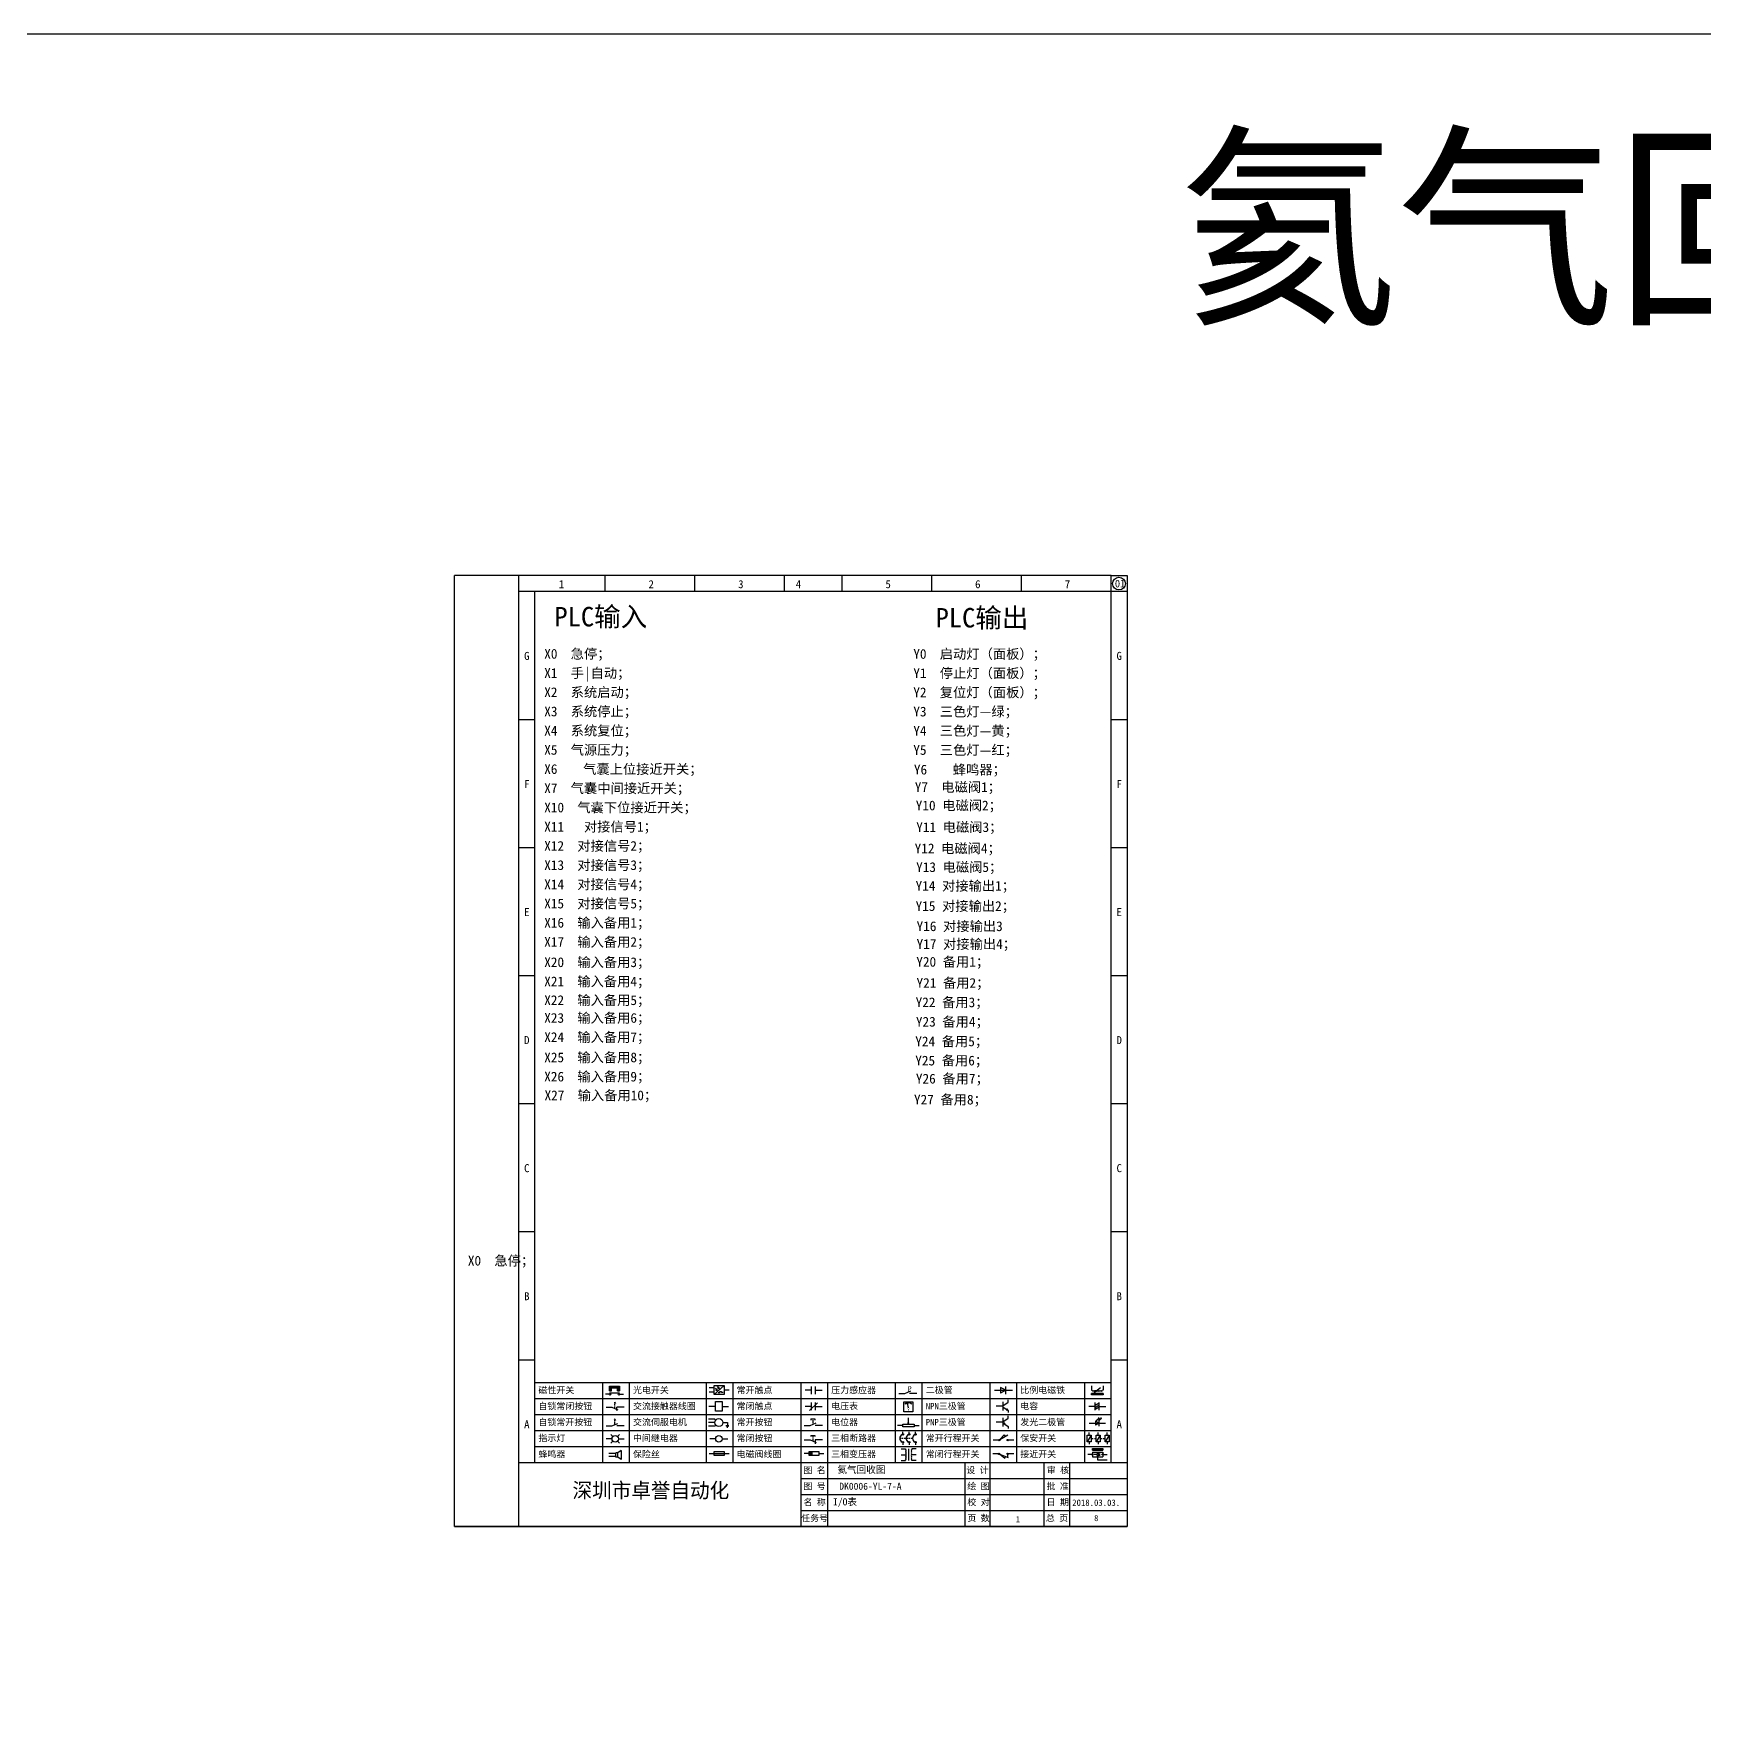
# Model space of a CAD drawing. Extents: x -21176 to 41123, y 80777 to 162275.
# Drawn here: x 38866 to 39388, y 81635 to 82164 of the extents above; entities that cross this region are included whole.
import ezdxf

# ---------------------------------------------------------------- set-up
doc = ezdxf.new("R2010")
doc.units = 0
doc.header["$MEASUREMENT"] = 0
doc.styles.add('汉字', font='')
doc.styles.get('汉字').set_extended_font_data('新宋体')

# ---------------------------------------------------------------- blocks, each defined once
blk = doc.blocks.new('压力感应器')
at = {"linetype": 'ByBlock'}
for p, q in [((-1817.44, -777.73), (-1815.59, -777.73)), ((-1815.59, -777.73), (-1813.71, -776.93)), ((-1811.78, -777.73), (-1814.05, -777.73))]:
    blk.add_line(p, q, dxfattribs=at)
at = {"linetype": 'ByBlock', "insert": (-1814.65, -775.48), "char_height": 1.68, "width": 1.2242, "attachment_point": 1}
blk.add_mtext('{\\fNSimSun|b0|i0|c134|p49;P}', dxfattribs=at)
blk = doc.blocks.new('接近开关')
at = {"linetype": 'ByBlock'}
h = blk.add_hatch(dxfattribs=at)
h.set_pattern_fill('ANSI31', color=256, scale=0.01, style=0)
h.set_pattern_definition([(45, (-89.131516, -30.795668), (-0.0224506403, 0.0224506403), [])])
h.paths.add_polyline_path([(-1516.96, -1123.35), (-1516.96, -1122.85), (-1513.76, -1122.85), (-1513.76, -1123.35)])
for p, q in [((-1517.18, -1124.71), (-1518.36, -1124.71)), ((-1516.96, -1123.35), (-1516.96, -1122.85)), ((-1516.96, -1122.85), (-1513.76, -1122.85)), ((-1516.96, -1123.35), (-1513.76, -1123.35)), ((-1516.96, -1123.95), (-1513.76, -1123.95)), ((-1516.96, -1123.95), (-1516.96, -1125.47)), ((-1516.96, -1125.47), (-1513.76, -1125.47)), ((-1515.91, -1124.71), (-1516.45, -1124.71)), ((-1515.11, -1124.31), (-1515.91, -1124.71)), ((-1515.11, -1125.11), (-1515.91, -1124.71)), ((-1515.36, -1125.69), (-1515.36, -1126.36)), ((-1515.36, -1126.36), (-1512.36, -1126.36)), ((-1515.33, -1124.53), (-1515.17, -1124.53)), ((-1515.33, -1124.88), (-1515.17, -1124.88)), ((-1515.25, -1124.45), (-1515.25, -1124.61)), ((-1515.11, -1124.31), (-1515.11, -1125.11)), ((-1515.11, -1124.48), (-1514.58, -1124.48)), ((-1515.11, -1124.94), (-1514.58, -1124.94)), ((-1513.76, -1122.85), (-1513.76, -1123.35)), ((-1513.76, -1123.95), (-1513.76, -1125.47)), ((-1513.54, -1124.71), (-1512.36, -1124.71))]:
    blk.add_line(p, q, dxfattribs=at)
for centre in [(-1516.96, -1124.71), (-1515.36, -1125.47), (-1513.76, -1124.71)]:
    blk.add_circle(centre, 0.225, dxfattribs=at)
blk = doc.blocks.new('保安开关')
at = {"linetype": 'ByBlock'}
for p, q in [((-1757.33, -790.79), (-1758.6, -792.81)), ((-1757.96, -790.79), (-1757.96, -789.97)), ((-1757.96, -792.81), (-1757.96, -793.62)), ((-1757.33, -791.8), (-1756.72, -791.8)), ((-1756.35, -791.8), (-1755.89, -791.8)), ((-1754.54, -790.79), (-1755.81, -792.81)), ((-1755.17, -790.79), (-1755.17, -789.97)), ((-1755.17, -792.81), (-1755.17, -793.62)), ((-1754.52, -791.8), (-1754.06, -791.8)), ((-1753.69, -791.8), (-1753.08, -791.8)), ((-1751.75, -790.79), (-1753.02, -792.81)), ((-1752.39, -790.79), (-1752.39, -789.97)), ((-1752.39, -792.81), (-1752.39, -793.62))]:
    blk.add_line(p, q, dxfattribs=at)
for points in [[(-1758.6, -790.79), (-1757.33, -790.79), (-1757.33, -792.81), (-1758.6, -792.81)], [(-1755.81, -790.79), (-1754.54, -790.79), (-1754.54, -792.81), (-1755.81, -792.81)], [(-1753.02, -790.79), (-1751.75, -790.79), (-1751.75, -792.81), (-1753.02, -792.81)]]:
    blk.add_lwpolyline(points, close=True, dxfattribs=at)
blk = doc.blocks.new('比例电磁阀')
at = {"linetype": 'ByBlock'}
for p, q in [((-1757.26, -775.38), (-1757.26, -776.71)), ((-1757.26, -776.71), (-1757.05, -776.71)), ((-1753.6, -777.73), (-1757.25, -777.73)), ((-1757.25, -778.13), (-1757.25, -777.73)), ((-1753.6, -778.13), (-1757.25, -778.13)), ((-1754.5, -775.98), (-1756.35, -777.44)), ((-1756.35, -777.44), (-1756.25, -777.25)), ((-1756.35, -777.44), (-1756.15, -777.38)), ((-1756.15, -777.38), (-1756.25, -777.25)), ((-1753.58, -776.71), (-1753.8, -776.71)), ((-1753.6, -777.73), (-1753.6, -778.13)), ((-1753.58, -775.38), (-1753.58, -776.71))]:
    blk.add_line(p, q, dxfattribs=at)
for centre in [(-1756.78, -776.71), (-1756.24, -776.71), (-1755.7, -776.71), (-1755.15, -776.71), (-1754.61, -776.71), (-1754.07, -776.71)]:
    blk.add_arc(centre, 0.271, 180, 0, dxfattribs=at)
blk = doc.blocks.new('常闭行程开关')
at = {"linetype": 'ByBlock'}
for p, q in [((-1786.34, -796.62), (-1788.07, -796.62)), ((-1785.93, -796.72), (-1783.25, -797.7)), ((-1785.93, -796.72), (-1784.3, -798)), ((-1784.3, -798), (-1784.08, -797.4)), ((-1783.48, -796.84), (-1783.48, -797.85)), ((-1781.54, -796.62), (-1783.26, -796.62))]:
    blk.add_line(p, q, dxfattribs=at)
for centre in [(-1786.12, -796.62), (-1783.48, -796.62)]:
    blk.add_circle(centre, 0.219, dxfattribs=at)
blk = doc.blocks.new('常开行程开关')
at = {"linetype": 'ByBlock'}
for p, q in [((-1786.29, -792.3), (-1788.01, -792.3)), ((-1785.89, -792.17), (-1784.52, -790.62)), ((-1785.89, -792.17), (-1783.43, -790.72)), ((-1784.52, -790.62), (-1784.19, -791.17)), ((-1781.48, -792.3), (-1783.21, -792.3))]:
    blk.add_line(p, q, dxfattribs=at)
for centre in [(-1786.07, -792.3), (-1783.42, -792.3)]:
    blk.add_circle(centre, 0.219, dxfattribs=at)
blk = doc.blocks.new('PNP三极管')
at = {"linetype": 'ByBlock'}
for p, q in [((-1784.9, -786.74), (-1786.98, -786.74)), ((-1784.9, -785.38), (-1784.9, -788.09)), ((-1784.9, -786.59), (-1783.32, -785.43)), ((-1784.9, -786.88), (-1783.32, -788.04)), ((-1784.9, -786.88), (-1784.31, -786.97)), ((-1784.9, -786.88), (-1784.64, -787.42)), ((-1784.31, -786.97), (-1784.64, -787.42)), ((-1783.32, -785.43), (-1783.32, -784.75)), ((-1783.32, -788.04), (-1783.32, -788.73))]:
    blk.add_line(p, q, dxfattribs=at)
blk = doc.blocks.new('发光二极管')
at = {"linetype": 'ByBlock'}
for p, q in [((-1758.01, -786.77), (-1752.89, -786.77)), ((-1754.84, -786.77), (-1756.04, -786.16)), ((-1756.04, -786.16), (-1756.04, -787.39)), ((-1754.84, -786.77), (-1756.04, -787.39)), ((-1755.78, -785.92), (-1754.89, -785.14)), ((-1754.89, -785.14), (-1755.2, -785.22)), ((-1755.2, -785.22), (-1755.01, -785.43)), ((-1755.08, -785.92), (-1754.18, -785.14)), ((-1754.89, -785.14), (-1755.01, -785.43)), ((-1754.84, -787.63), (-1754.84, -785.92)), ((-1754.18, -785.14), (-1754.49, -785.22)), ((-1754.49, -785.22), (-1754.31, -785.43)), ((-1754.18, -785.14), (-1754.31, -785.43))]:
    blk.add_line(p, q, dxfattribs=at)
blk = doc.blocks.new('NPN三极管')
at = {"linetype": 'ByBlock'}
for p, q in [((-1785.73, -781.97), (-1787.81, -781.97)), ((-1785.73, -780.61), (-1785.73, -783.32)), ((-1785.73, -781.82), (-1784.15, -780.66)), ((-1785.73, -782.11), (-1784.15, -783.27)), ((-1784.41, -782.73), (-1784.74, -783.18)), ((-1784.15, -783.27), (-1784.74, -783.18)), ((-1784.15, -783.27), (-1784.41, -782.73)), ((-1784.15, -780.66), (-1784.15, -779.98)), ((-1784.15, -783.27), (-1784.15, -783.96))]:
    blk.add_line(p, q, dxfattribs=at)
blk = doc.blocks.new('二极管')
at = {"linetype": 'ByBlock'}
for p, q in [((-1787.52, -776.77), (-1781.92, -776.77)), ((-1783.97, -776.77), (-1785.69, -775.9)), ((-1785.69, -775.9), (-1785.69, -777.65)), ((-1783.97, -776.77), (-1785.69, -777.65)), ((-1783.97, -777.99), (-1783.97, -775.56))]:
    blk.add_line(p, q, dxfattribs=at)
blk = doc.blocks.new('三相变压器')
at = {"linetype": 'ByBlock'}
for p, q in [((-1816.69, -795.03), (-1815.37, -795.03)), ((-1816.69, -796.87), (-1815.37, -796.87)), ((-1816.69, -798.71), (-1815.37, -798.71)), ((-1815.37, -795.03), (-1815.37, -795.24)), ((-1815.37, -798.71), (-1815.37, -798.5)), ((-1814.34, -798.7), (-1814.34, -795.04)), ((-1812, -795.03), (-1813.32, -795.03)), ((-1813.32, -795.03), (-1813.32, -795.24)), ((-1812, -796.87), (-1813.32, -796.87)), ((-1813.32, -798.71), (-1813.32, -798.5)), ((-1812, -798.71), (-1813.32, -798.71))]:
    blk.add_line(p, q, dxfattribs=at)
for centre, start, end in [((-1815.37, -795.51), 270, 90), ((-1815.37, -796.06), 270, 90), ((-1815.37, -796.6), 270, 90), ((-1815.37, -797.14), 270, 90), ((-1815.37, -797.68), 270, 90), ((-1815.37, -798.23), 270, 90), ((-1813.32, -795.51), 90, 270), ((-1813.32, -796.06), 90, 270), ((-1813.32, -796.6), 90, 270), ((-1813.32, -797.14), 90, 270), ((-1813.32, -797.68), 90, 270), ((-1813.32, -798.23), 90, 270)]:
    blk.add_arc(centre, 0.271, start, end, dxfattribs=at)
blk = doc.blocks.new('三相断路器')
at = {"linetype": 'ByBlock'}
for p, q in [((-1817.14, -791.74), (-1816.72, -791.74)), ((-1816.45, -791.74), (-1816.03, -791.74)), ((-1816.17, -790.33), (-1816.17, -789.7)), ((-1816.17, -793.19), (-1816.17, -793.83)), ((-1815.76, -791.74), (-1815.34, -791.74)), ((-1815.07, -791.74), (-1814.65, -791.74)), ((-1814.38, -791.74), (-1813.96, -791.74)), ((-1814.17, -790.33), (-1814.17, -789.7)), ((-1814.17, -793.19), (-1814.17, -793.83)), ((-1813.69, -791.74), (-1813.27, -791.74)), ((-1812.18, -790.33), (-1812.18, -789.7)), ((-1812.18, -793.19), (-1812.18, -793.83))]:
    blk.add_line(p, q, dxfattribs=at)
for centre in [(-1816.17, -790.55), (-1816.17, -792.98), (-1814.17, -790.55), (-1814.17, -792.98), (-1812.18, -790.55), (-1812.18, -792.98)]:
    blk.add_circle(centre, 0.219, dxfattribs=at)
for centre in [(-1815.81, -791.74), (-1813.82, -791.74), (-1811.83, -791.74)]:
    blk.add_arc(centre, 1.32, 115.5791, 244.4209, dxfattribs=at)
blk = doc.blocks.new('电位器')
at = {"linetype": 'ByBlock'}
for p, q in [((-1816.21, -787.75), (-1817.79, -787.75)), ((-1814.45, -787.3), (-1814.62, -786.96)), ((-1814.62, -786.96), (-1814.27, -786.96)), ((-1814.45, -787.3), (-1814.45, -785.39)), ((-1814.45, -787.3), (-1814.27, -786.96)), ((-1812.68, -787.75), (-1811.1, -787.75))]:
    blk.add_line(p, q, dxfattribs=at)
blk.add_lwpolyline([(-1816.21, -787.3), (-1812.68, -787.3), (-1812.68, -788.2), (-1816.21, -788.2)], close=True, dxfattribs=at)
blk = doc.blocks.new('电压表')
at = {"linetype": 'ByBlock'}
for p, q in [((-1814.84, -780.75), (-1814.91, -781.13)), ((-1814.6, -781.05), (-1814.91, -781.13)), ((-1814.84, -780.75), (-1814.46, -782.26)), ((-1814.84, -780.75), (-1814.6, -781.05))]:
    blk.add_line(p, q, dxfattribs=at)
blk.add_lwpolyline([(-1815.84, -780.34), (-1813.07, -780.34), (-1813.07, -783.49), (-1815.84, -783.49)], close=True, dxfattribs=at)
blk.add_arc((-1814.46, -782.26), 1.56, 46.8313, 133.1687, dxfattribs=at)
at = {"linetype": 'ByBlock', "insert": (-1814.7, -782.39), "char_height": 0.75, "width": 0.6768, "attachment_point": 1}
blk.add_mtext('V', dxfattribs=at)
blk = doc.blocks.new('电容')
at = {"linetype": 'ByBlock'}
for p, q in [((-1756.08, -781.77), (-1758.13, -781.77)), ((-1756.08, -782.99), (-1756.08, -780.56)), ((-1754.86, -780.79), (-1756.08, -781.55)), ((-1754.86, -781.44), (-1756.08, -782.2)), ((-1754.86, -781.99), (-1756.08, -782.75)), ((-1754.86, -782.99), (-1754.86, -780.56)), ((-1754.86, -781.77), (-1752.81, -781.77))]:
    blk.add_line(p, q, dxfattribs=at)
blk = doc.blocks.new('电磁阀线圈')
at = {"linetype": 'ByBlock'}
for p, q in [((-1854.61, -796.54), (-1856.17, -796.54)), ((-1854.61, -795.92), (-1853.75, -797.16)), ((-1853.75, -795.92), (-1854.61, -797.16)), ((-1853.75, -795.92), (-1853.75, -797.16)), ((-1851.53, -796.54), (-1849.97, -796.54))]:
    blk.add_line(p, q, dxfattribs=at)
blk.add_lwpolyline([(-1854.61, -795.92), (-1851.53, -795.92), (-1851.53, -797.16), (-1854.61, -797.16)], close=True, dxfattribs=at)
blk = doc.blocks.new('常闭按钮')
at = {"linetype": 'ByBlock'}
for p, q in [((-1856.13, -792.28), (-1854.28, -792.28)), ((-1854.28, -792.28), (-1852.4, -793.09)), ((-1854.11, -790.83), (-1852.77, -790.83)), ((-1854.11, -790.83), (-1854.11, -791.22)), ((-1853.44, -790.83), (-1853.44, -791.04)), ((-1853.44, -791.21), (-1853.44, -791.43)), ((-1853.44, -791.6), (-1853.44, -791.82)), ((-1853.44, -791.99), (-1853.44, -792.2)), ((-1853.44, -792.37), (-1853.44, -792.53)), ((-1852.77, -790.83), (-1852.77, -791.22)), ((-1850.47, -792.28), (-1852.73, -792.28)), ((-1852.73, -792.28), (-1852.73, -793.43))]:
    blk.add_line(p, q, dxfattribs=at)
blk = doc.blocks.new('常闭触点')
at = {"linetype": 'ByBlock'}
for p, q in [((-1853.82, -786.77), (-1855.88, -786.77)), ((-1852.01, -785.66), (-1854.43, -788.1)), ((-1853.82, -787.99), (-1853.82, -785.56)), ((-1852.6, -787.99), (-1852.6, -785.56)), ((-1852.6, -786.77), (-1850.55, -786.77))]:
    blk.add_line(p, q, dxfattribs=at)
blk = doc.blocks.new('常开触点')
at = {"linetype": 'ByBlock'}
for p, q in [((-1853.82, -781.77), (-1855.88, -781.77)), ((-1853.82, -782.99), (-1853.82, -780.56)), ((-1852.6, -782.99), (-1852.6, -780.56)), ((-1852.6, -781.77), (-1850.55, -781.77))]:
    blk.add_line(p, q, dxfattribs=at)
blk = doc.blocks.new('指示灯')
at = {"linetype": 'ByBlock'}
for p, q in [((-1854.25, -776.92), (-1856.06, -776.92)), ((-1854.62, -775.59), (-1853.97, -776.23)), ((-1854.62, -778.25), (-1853.97, -777.61)), ((-1851.9, -775.59), (-1852.54, -776.23)), ((-1851.9, -778.25), (-1852.54, -777.61)), ((-1852.26, -776.92), (-1850.45, -776.92))]:
    blk.add_line(p, q, dxfattribs=at)
blk.add_circle((-1853.26, -776.92), 0.992, dxfattribs=at)
blk = doc.blocks.new('保险丝')
at = {"linetype": 'ByBlock'}
blk.add_line((-1882.72, -796.49), (-1876.55, -796.49), dxfattribs=at)
blk.add_lwpolyline([(-1881.2, -795.86), (-1878.06, -795.86), (-1878.06, -797.12), (-1881.2, -797.12)], close=True, dxfattribs=at)
blk = doc.blocks.new('中间继电器')
at = {"linetype": 'ByBlock'}
for p, q in [((-1880.72, -791.92), (-1882.54, -791.92)), ((-1878.74, -791.92), (-1876.92, -791.92))]:
    blk.add_line(p, q, dxfattribs=at)
blk.add_circle((-1879.73, -791.92), 0.992, dxfattribs=at)
blk = doc.blocks.new('交流伺服电机')
at = {"linetype": 'ByBlock'}
for p, q in [((-1880.97, -785.75), (-1882.94, -785.75)), ((-1880.97, -786.85), (-1882.94, -786.85)), ((-1880.97, -787.94), (-1882.94, -787.94)), ((-1880.97, -785.75), (-1880.65, -786.03)), ((-1880.97, -787.94), (-1880.65, -787.67)), ((-1878.49, -786.85), (-1877.07, -786.85)), ((-1877.54, -787.72), (-1876.59, -787.72)), ((-1877.38, -788.01), (-1876.75, -788.01)), ((-1877.23, -788.29), (-1876.9, -788.29)), ((-1877.07, -786.85), (-1877.07, -787.72))]:
    blk.add_line(p, q, dxfattribs=at)
blk.add_circle((-1879.73, -786.85), 1.24, dxfattribs=at)
blk = doc.blocks.new('交流接触器线圈')
at = {"linetype": 'ByBlock'}
for p, q in [((-1880.82, -781.77), (-1882.87, -781.77)), ((-1878.72, -781.77), (-1876.67, -781.77))]:
    blk.add_line(p, q, dxfattribs=at)
blk.add_lwpolyline([(-1880.82, -780.28), (-1878.72, -780.28), (-1878.72, -783.26), (-1880.82, -783.26)], close=True, dxfattribs=at)
blk = doc.blocks.new('光电开关')
at = {"linetype": 'ByBlock'}
h = blk.add_hatch(dxfattribs=at)
h.set_pattern_fill('ANSI31', color=256, scale=0.01, style=0)
h.set_pattern_definition([(45, (0.172267, 0), (-0.0224506403, 0.0224506403), [])])
h.paths.add_polyline_path([(-1882.44, -776.34), (-1882.5, -775.91), (-1882.68, -776.07)])
h.paths.add_polyline_path([(-1882.86, -776.23), (-1882.44, -776.34), (-1882.68, -776.07)])
h.paths.add_polyline_path([(-1883.05, -776.88), (-1883.11, -776.45), (-1883.29, -776.61)])
h.paths.add_polyline_path([(-1883.47, -776.77), (-1883.05, -776.88), (-1883.29, -776.61)])
for p, q in [((-1884.01, -775.96), (-1885.56, -775.96)), ((-1884.01, -777.39), (-1885.56, -777.39)), ((-1880.91, -775.3), (-1884.01, -778.05)), ((-1883.75, -776.09), (-1883.05, -776.88)), ((-1883.11, -776.45), (-1883.47, -776.77)), ((-1883.05, -776.88), (-1883.47, -776.77)), ((-1883.14, -775.55), (-1882.44, -776.34)), ((-1883.05, -776.88), (-1883.11, -776.45)), ((-1882.5, -775.91), (-1882.86, -776.23)), ((-1882.44, -776.34), (-1882.86, -776.23)), ((-1882.78, -777.47), (-1882.23, -777.47)), ((-1882.44, -776.34), (-1882.5, -775.91)), ((-1882.23, -777.47), (-1882.23, -777.14)), ((-1882.23, -777.14), (-1881.78, -777.14)), ((-1881.78, -777.47), (-1881.78, -777.14)), ((-1881.23, -777.47), (-1881.78, -777.47)), ((-1879.37, -776.67), (-1880.91, -776.67))]:
    blk.add_line(p, q, dxfattribs=at)
blk.add_lwpolyline([(-1884.01, -775.3), (-1880.91, -775.3), (-1880.91, -778.05), (-1884.01, -778.05)], close=True, dxfattribs=at)
blk = doc.blocks.new('蜂鸣器')
at = {"linetype": 'ByBlock'}
for p, q in [((-1908.8, -796.48), (-1911.01, -796.48)), ((-1908.8, -797.46), (-1911.01, -797.46)), ((-1908.25, -796.26), (-1908.8, -796.26)), ((-1908.8, -797.68), (-1908.8, -796.26)), ((-1908.25, -797.68), (-1908.8, -797.68)), ((-1907.17, -795.53), (-1908.25, -796.26)), ((-1908.25, -797.68), (-1908.25, -796.26)), ((-1907.17, -798.41), (-1908.25, -797.68)), ((-1907.17, -795.53), (-1907.17, -798.41))]:
    blk.add_line(p, q, dxfattribs=at)
blk = doc.blocks.new('*U96')
at = {"linetype": 'ByBlock'}
for p, q in [((-1911.92, -792.89), (-1910.06, -792.89)), ((-1910.06, -792.89), (-1908.18, -792.08)), ((-1908.88, -791.17), (-1909.23, -790.71)), ((-1909.23, -790.71), (-1909.23, -790.92)), ((-1909.23, -791.09), (-1909.23, -791.31)), ((-1909.23, -791.48), (-1909.23, -791.69)), ((-1909.23, -791.86), (-1909.23, -792.08)), ((-1909.23, -792.25), (-1909.23, -792.47)), ((-1906.25, -792.89), (-1908.52, -792.89))]:
    blk.add_line(p, q, dxfattribs=at)
blk = doc.blocks.new('常开按钮')
at = {"linetype": 'ByBlock'}
for p, q in [((-1911.92, -787.73), (-1910.06, -787.73)), ((-1910.06, -787.73), (-1908.18, -786.93)), ((-1909.9, -785.68), (-1908.56, -785.68)), ((-1909.9, -785.68), (-1909.9, -786.07)), ((-1909.23, -785.68), (-1909.23, -785.89)), ((-1909.23, -786.06), (-1909.23, -786.28)), ((-1909.23, -786.45), (-1909.23, -786.67)), ((-1909.23, -786.84), (-1909.23, -787.05)), ((-1909.23, -787.22), (-1909.23, -787.38)), ((-1908.56, -785.68), (-1908.56, -786.07)), ((-1906.25, -787.73), (-1908.52, -787.73))]:
    blk.add_line(p, q, dxfattribs=at)
blk = doc.blocks.new('*U95')
at = {"linetype": 'ByBlock'}
for p, q in [((-1911.92, -782.07), (-1910.06, -782.07)), ((-1910.06, -782.07), (-1908.18, -782.88)), ((-1909.23, -780.45), (-1909.23, -780.67)), ((-1909.23, -780.45), (-1908.92, -780.84)), ((-1909.23, -780.84), (-1909.23, -781.05)), ((-1909.23, -781.23), (-1909.23, -781.44)), ((-1909.23, -781.61), (-1909.23, -781.83)), ((-1909.23, -782), (-1909.23, -782.21)), ((-1909.23, -782.38), (-1909.23, -782.43)), ((-1908.52, -783.07), (-1908.52, -782.07)), ((-1906.25, -782.07), (-1908.52, -782.07))]:
    blk.add_line(p, q, dxfattribs=at)
blk = doc.blocks.new('磁性开关')
at = {"linetype": 'ByBlock'}
h = blk.add_hatch(dxfattribs=at)
h.set_pattern_fill('ANSI31', color=256, scale=0.1, style=0)
h.set_pattern_definition([(45, (0, 0), (-0.224506403, 0.224506403), [])])
h.paths.add_polyline_path([(-1910.88, -776.69), (-1910.88, -775.29), (-1907.69, -775.29), (-1907.69, -776.69), (-1908.31, -776.69), (-1908.31, -775.79), (-1910.25, -775.79), (-1910.25, -776.69)])
for p, q in [((-1910.91, -777.81), (-1912.09, -777.81)), ((-1910.88, -776.69), (-1910.88, -775.29)), ((-1910.88, -775.29), (-1907.69, -775.29)), ((-1910.88, -776.69), (-1910.25, -776.69)), ((-1910.88, -777.39), (-1907.69, -777.39)), ((-1910.25, -776.69), (-1910.25, -775.79)), ((-1910.25, -775.79), (-1908.31, -775.79)), ((-1908.31, -776.69), (-1908.31, -775.79)), ((-1908.31, -776.69), (-1907.69, -776.69)), ((-1907.69, -775.29), (-1907.69, -776.69)), ((-1907.66, -777.81), (-1906.48, -777.81))]:
    blk.add_line(p, q, dxfattribs=at)
for centre in [(-1910.68, -777.81), (-1907.88, -777.81)]:
    blk.add_circle(centre, 0.225, dxfattribs=at)

msp = doc.modelspace()

# ---------------------------------------------------------------- linework, layer by layer
at = {"linetype": 'ByBlock'}
for p, q in [((39017.462, 81995.173, 550.938), (38997.462, 81995.173, 550.938)), ((38997.462, 81698.173, 550.938), (38997.462, 81995.173, 550.938)), ((39202.462, 81995.173, 550.938), (39017.462, 81995.173, 550.938)), ((39017.462, 81995.173, 550.938), (39017.462, 81698.173, 550.938)), ((39202.462, 81995.173, 550.938), (39207.462, 81995.173, 550.938)), ((39207.462, 81995.173, 550.938), (39207.462, 81698.173, 550.938)), ((39207.462, 81990.173, 550.938), (39017.462, 81990.173, 550.938)), ((39022.462, 81990.173, 550.938), (39022.462, 81718.173, 550.938)), ((39207.462, 81698.173, 550.938), (38997.462, 81698.173, 550.938)), ((38997.462, 81698.173, 550.938), (39207.462, 81698.173, 550.938))]:
    msp.add_line(p, q, dxfattribs=at)
at = {"color": 0, "lineweight": -2, "elevation": 550.938}
msp.add_lwpolyline([(38336.418, 82164.377), (39914.271, 82164.377), (39914.271, 81013.737), (38336.418, 81013.737)], close=True, dxfattribs=at)
at = {"linetype": 'ByBlock', "elevation": 550.938}
for points in [[(39044.462, 81990.173), (39044.462, 81995.173)], [(39072.462, 81990.173), (39072.462, 81995.173)], [(39100.462, 81990.173), (39100.462, 81995.173)], [(39118.462, 81990.173), (39118.462, 81995.173)], [(39146.462, 81990.173), (39146.462, 81995.173)], [(39174.462, 81990.173), (39174.462, 81995.173)], [(39202.462, 81718.173), (39202.462, 81995.173)], [(39022.462, 81990.173), (39017.462, 81990.173)], [(39022.462, 81990.173), (39017.462, 81990.173)], [(39022.462, 81950.173), (39017.462, 81950.173)], [(39207.462, 81950.173), (39202.462, 81950.173)], [(39022.462, 81910.173), (39017.462, 81910.173)], [(39207.462, 81910.173), (39202.462, 81910.173)], [(39022.462, 81870.173), (39017.462, 81870.173)], [(39207.462, 81870.173), (39202.462, 81870.173)], [(39022.462, 81830.173), (39017.462, 81830.173)], [(39207.462, 81830.173), (39202.462, 81830.173)], [(39022.462, 81790.173), (39017.462, 81790.173)], [(39207.462, 81790.173), (39202.462, 81790.173)], [(39022.462, 81750.173), (39017.462, 81750.173)], [(39207.462, 81750.173), (39202.462, 81750.173)], [(39022.462, 81743.173), (39202.462, 81743.173)], [(39043.656, 81743.173), (39043.656, 81718.173)], [(39051.988, 81743.173), (39051.988, 81718.173)], [(39076.022, 81743.173), (39076.022, 81718.173)], [(39084.355, 81743.173), (39084.355, 81718.173)], [(39105.549, 81743.173), (39105.549, 81698.173)], [(39113.882, 81743.173), (39113.882, 81698.173)], [(39135.076, 81743.173), (39135.076, 81718.173)], [(39143.408, 81743.173), (39143.408, 81718.173)], [(39164.602, 81743.173), (39164.602, 81718.173)], [(39172.935, 81743.173), (39172.935, 81718.173)], [(39194.129, 81743.173), (39194.129, 81718.173)], [(39022.462, 81738.173), (39202.462, 81738.173)], [(39022.462, 81733.173), (39202.462, 81733.173)], [(39022.462, 81728.173), (39202.462, 81728.173)], [(39022.462, 81723.173), (39202.462, 81723.173)], [(39017.462, 81718.173), (39207.462, 81718.173)], [(39156.792, 81718.173), (39156.792, 81698.173)], [(39164.602, 81718.173), (39164.602, 81698.173)], [(39181.462, 81718.173), (39181.462, 81698.173)], [(39189.462, 81718.173), (39189.462, 81698.173)], [(39105.549, 81713.173), (39207.462, 81713.173)], [(39105.549, 81708.173), (39207.462, 81708.173)], [(39105.549, 81703.173), (39207.462, 81703.173)]]:
    msp.add_lwpolyline(points, dxfattribs=at)
at = {"linetype": 'ByBlock'}
msp.add_circle((39204.934, 81992.685, 550.938), 2, dxfattribs=at)

# ---------------------------------------------------------------- block references
for name, p in [('磁性开关', (40956.672, 82517.264, 550.938)), ('光电开关', (40962.566, 82517.471, 550.938)), ('光电开关', (40962.566, 82517.471, 550.938)), ('常开触点', (40962.78, 82522.471, 550.938)), ('压力感应器', (40953.619, 82517.471, 550.938)), ('二极管', (40953.619, 82517.471, 550.938)), ('NPN三极管', (40954.444, 82517.7, 550.938)), ('比例电磁阀', (40953.619, 82517.471, 550.938)), ('*U95', (40956.672, 82517.471, 550.938)), ('交流接触器线圈', (40959.726, 82517.471, 550.938)), ('常闭触点', (40962.78, 82522.471, 550.938)), ('电位器', (40953.619, 82517.471, 550.938)), ('电压表', (40953.619, 82517.471, 550.938)), ('PNP三极管', (40953.619, 82517.471, 550.938)), ('电容', (40953.619, 82517.471, 550.938)), ('发光二极管', (40953.619, 82517.183, 550.938)), ('*U96', (40956.672, 82522.471, 550.938)), ('指示灯', (40900.887, 82502.471, 550.938)), ('交流伺服电机', (40959.726, 82517.471, 550.938)), ('常开按钮', (41018.566, 82517.471, 550.938)), ('三相断路器', (40953.619, 82517.471, 550.938)), ('常开行程开关', (40953.619, 82517.471, 550.938)), ('保安开关', (40953.619, 82517.471, 550.938)), ('蜂鸣器', (40956.672, 82517.471, 550.938)), ('保险丝', (40959.726, 82517.471, 550.938)), ('中间继电器', (40959.726, 82517.471, 550.938)), ('电磁阀线圈', (40962.78, 82517.471, 550.938)), ('常闭按钮', (40962.78, 82517.471, 550.938)), ('三相变压器', (40953.619, 82517.471, 550.938)), ('接近开关', (40713.619, 82845.388, 550.938)), ('常闭行程开关', (40953.619, 82517.471, 550.938))]:
    msp.add_blockref(name, p, dxfattribs=at)

# ---------------------------------------------------------------- texts
at = {"color": 3, "lineweight": 211, "insert": (39223.498, 82128.725, 550.938), "char_height": 50, "width": 931.67889, "attachment_point": 1}
msp.add_mtext('{\\f宋体|b0|i0|c134|p2;氦气回收机电气图}', dxfattribs=at)
at = {"linetype": 'ByBlock', "attachment_point": 1}
for s, insert, char_height, width in [('{\\fKaiTi_GB2312|b0|i0|c134|p0;1}', (39030.006, 81993.744, 550.938), 2.5, 11.7517), ('{\\fKaiTi_GB2312|b0|i0|c134|p0;2}', (39058.006, 81993.744, 550.938), 2.5, 11.7517), ('{\\fKaiTi_GB2312|b0|i0|c134|p0;3}', (39086.006, 81993.744, 550.938), 2.5, 11.7517), ('{\\fKaiTi_GB2312|b0|i0|c134|p0;4}', (39104.006, 81993.744, 550.938), 2.5, 11.7517), ('{\\fKaiTi_GB2312|b0|i0|c134|p0;5}', (39132.006, 81993.744, 550.938), 2.5, 11.7517), ('{\\fKaiTi_GB2312|b0|i0|c134|p0;6}', (39160.006, 81993.744, 550.938), 2.5, 11.7517), ('{\\fKaiTi_GB2312|b0|i0|c134|p0;7}', (39188.006, 81993.744, 550.938), 2.5, 11.7517), ('{\\fKaiTi_GB2312|b0|i0|c134|p0;01}', (39203.66, 81993.884, 550.938), 2.4, 60.2542), ('{\\fKaiTi_GB2312|b0|i0|c134|p0;G}', (39019.169, 81971.344, 550.938), 2.5, 5), ('{\\fKaiTi_GB2312|b0|i0|c134|p0;G}', (39204.169, 81971.344, 550.938), 2.5, 5), ('{\\fKaiTi_GB2312|b0|i0|c134|p0;F}', (39019.169, 81931.344, 550.938), 2.5, 5), ('{\\fKaiTi_GB2312|b0|i0|c134|p0;F}', (39204.169, 81931.344, 550.938), 2.5, 5), ('{\\fKaiTi_GB2312|b0|i0|c134|p0;E}', (39019.169, 81891.344, 550.938), 2.5, 5), ('{\\fKaiTi_GB2312|b0|i0|c134|p0;E}', (39204.169, 81891.344, 550.938), 2.5, 5), ('{\\fKaiTi_GB2312|b0|i0|c134|p0;D}', (39019.169, 81851.344, 550.938), 2.5, 5), ('{\\fKaiTi_GB2312|b0|i0|c134|p0;D}', (39204.169, 81851.344, 550.938), 2.5, 5), ('{\\fKaiTi_GB2312|b0|i0|c134|p0;C}', (39019.169, 81811.344, 550.938), 2.5, 5), ('{\\fKaiTi_GB2312|b0|i0|c134|p0;C}', (39204.169, 81811.344, 550.938), 2.5, 5), ('{\\fKaiTi_GB2312|b0|i0|c134|p0;B}', (39019.169, 81771.344, 550.938), 2.5, 5), ('{\\fKaiTi_GB2312|b0|i0|c134|p0;B}', (39204.169, 81771.344, 550.938), 2.5, 5), ('{\\fKaiTi_GB2312|b0|i0|c134|p0;A}', (39019.169, 81731.344, 550.938), 2.5, 5), ('{\\fKaiTi_GB2312|b0|i0|c134|p0;A}', (39204.169, 81731.344, 550.938), 2.5, 5)]:
    msp.add_mtext(s, dxfattribs=dict(at, insert=insert, char_height=char_height, width=width))
at = {"attachment_point": 1}
for s, insert, char_height, width in [('{\\fKaiTi_GB2312|b0|i0|c134|p49;\\C7;PLC\\fSimSun|b0|i0|c134|p2;输入}', (39028.642, 81985.398, 550.938), 6.075, 719.83479), ('{\\fKaiTi_GB2312|b0|i0|c134|p49;\\C7;PLC\\fSimSun|b0|i0|c134|p2;输出}', (39147.675, 81985.059, 550.938), 6.075, 719.83479), ('X0  {\\f宋体|b0|i0|c134|p2;急停；}', (39025.46, 81972.271, 550.938), 3.0375, 359.91739), ('Y0  {\\f宋体|b0|i0|c134|p2;启动灯（面板）；}', (39140.714, 81972.234, 550.938), 3.0375, 359.91739), ('X1  {\\f宋体|b0|i0|c134|p2;手|自动；}', (39025.46, 81966.271, 550.938), 3.0375, 359.91739), ('Y1  {\\f宋体|b0|i0|c134|p2;停止灯（面板）；}', (39140.714, 81966.234, 550.938), 3.0375, 359.91739), ('X2 {\\f宋体|b0|i0|c134|p2; 系统启动；}', (39025.46, 81960.271, 550.938), 3.0375, 359.91739), ('Y2 {\\f宋体|b0|i0|c134|p2; 复位灯（面板）；}', (39140.714, 81960.234, 550.938), 3.0375, 359.91739), ('X3  {\\f宋体|b0|i0|c134|p2;系统停止；}', (39025.46, 81954.271, 550.938), 3.0375, 359.91739), ('Y3  {\\fSimSun|b0|i0|c134|p2;三色灯—绿；}', (39140.714, 81954.234, 550.938), 3.0375, 359.91739), ('X4 {\\f宋体|b0|i0|c134|p2; 系统复位；}', (39025.46, 81948.271, 550.938), 3.0375, 359.91739), ('Y4 {\\f宋体|b0|i0|c134|p2; 三色灯—黄；}', (39140.714, 81948.234, 550.938), 3.0375, 359.91739), ('X5 {\\f宋体|b0|i0|c134|p2; 气源压力；}', (39025.46, 81942.271, 550.938), 3.0375, 359.91739), ('Y5 {\\f宋体|b0|i0|c134|p2; 三色灯—红；}', (39140.714, 81942.234, 550.938), 3.0375, 359.91739), ('X6 ^I{\\f宋体|b0|i0|c134|p2;气囊上位接近开关；}', (39025.46, 81936.271, 550.938), 3.0375, 359.91739), ('Y6 ^I{\\f宋体|b0|i0|c134|p2;蜂鸣器；}', (39140.901, 81936.1, 550.938), 3.0375, 359.91739), ('X7 {\\f宋体|b0|i0|c134|p2; 气囊中间接近开关；}', (39025.46, 81930.271, 550.938), 3.0375, 359.91739), ('Y7 {\\f宋体|b0|i0|c134|p2; 电磁阀1；}', (39141.18, 81930.649, 550.938), 3.0375, 359.91739), ('Y10 {\\fSimSun|b0|i0|c134|p2;电磁阀2；}', (39141.477, 81924.903, 550.938), 3.0375, 359.91739), ('X11{\\f宋体|b0|i0|c134|p2;   对接信号1；}', (39025.46, 81918.271, 550.938), 3.0375, 359.91739), ('Y11 {\\fSimSun|b0|i0|c134|p2;电磁阀3；}', (39141.63, 81918.125, 550.938), 3.0375, 359.91739), ('X12 {\\f宋体|b0|i0|c134|p2; 对接信号2；}', (39025.46, 81912.271, 550.938), 3.0375, 359.91739), ('Y12 {\\fSimSun|b0|i0|c134|p2;电磁阀4；}', (39141.13, 81911.493, 550.938), 3.0375, 359.91739), ('X13 {\\f宋体|b0|i0|c134|p2; 对接信号3；}', (39025.46, 81906.271, 550.938), 3.0375, 359.91739), ('Y13 {\\fSimSun|b0|i0|c134|p2;电磁阀5；}', (39141.593, 81905.643, 550.938), 3.0375, 359.91739), ('X14 {\\f宋体|b0|i0|c134|p2; 对接信号4；}', (39025.46, 81900.271, 550.938), 3.0375, 359.91739), ('Y14 {\\fSimSun|b0|i0|c134|p2;对接输出1；}', (39141.425, 81899.798, 550.938), 3.0375, 359.91739), ('X15  {\\f宋体|b0|i0|c134|p2;对接信号5；}', (39025.46, 81894.271, 550.938), 3.0375, 359.91739), ('Y15 {\\fSimSun|b0|i0|c134|p2;对接输出2；}', (39141.425, 81893.489, 550.938), 3.0375, 359.91739), ('X16  {\\f宋体|b0|i0|c134|p2;输入备用1；}', (39025.46, 81888.271, 550.938), 3.0375, 359.91739), ('Y16 {\\fSimSun|b0|i0|c134|p2;对接输出3}', (39141.734, 81887.181, 550.938), 3.0375, 359.91739), ('X17  {\\f宋体|b0|i0|c134|p2;输入备用\\fSimSun|b0|i0|c134|p0;2\\f宋体|b0|i0|c134|p2;；}', (39025.46, 81882.271, 550.938), 3.0375, 359.91739), ('Y17 {\\fSimSun|b0|i0|c134|p2;对接输出4；}', (39141.734, 81881.622, 550.938), 3.0375, 359.91739), ('X20  {\\f宋体|b0|i0|c134|p2;输入备用3；}', (39025.46, 81875.94, 550.938), 3.0375, 359.91739), ('Y20 {\\fSimSun|b0|i0|c134|p2;备用1；}', (39141.648, 81876.07, 550.938), 3.0375, 359.91739), ('X21  {\\f宋体|b0|i0|c134|p2;输入备用\\fSimSun|b0|i0|c134|p0;4\\f宋体|b0|i0|c134|p2;；}', (39025.46, 81869.94, 550.938), 3.0375, 359.91739), ('Y21 {\\fSimSun|b0|i0|c134|p2;备用2；}', (39141.71, 81869.473, 550.938), 3.0375, 359.91739), ('X22  {\\f宋体|b0|i0|c134|p2;输入备用\\fSimSun|b0|i0|c134|p0;5\\f宋体|b0|i0|c134|p2;；}', (39025.46, 81864.084, 550.938), 3.0375, 359.91739), ('Y22 {\\fSimSun|b0|i0|c134|p2;备用3；}', (39141.438, 81863.426, 550.938), 3.0375, 359.91739), ('X23  {\\f宋体|b0|i0|c134|p2;输入备用6；}', (39025.46, 81858.544, 550.938), 3.0375, 359.91739), ('Y23 {\\fSimSun|b0|i0|c134|p2;备用4；}', (39141.523, 81857.354, 550.938), 3.0375, 359.91739), ('X24  {\\f宋体|b0|i0|c134|p2;输入备用\\fSimSun|b0|i0|c134|p0;7\\f宋体|b0|i0|c134|p2;；}', (39025.46, 81852.544, 550.938), 3.0375, 359.91739), ('Y24 {\\fSimSun|b0|i0|c134|p2;备用5；}', (39141.323, 81851.224, 550.938), 3.0375, 359.91739), ('X25  {\\f宋体|b0|i0|c134|p2;输入备用8；}', (39025.46, 81846.213, 550.938), 3.0375, 359.91739), ('Y25 {\\fSimSun|b0|i0|c134|p2;备用6；}', (39141.323, 81845.224, 550.938), 3.0375, 359.91739), ('X26  {\\f宋体|b0|i0|c134|p2;输入备用\\fSimSun|b0|i0|c134|p0;9\\f宋体|b0|i0|c134|p2;；}', (39025.46, 81840.213, 550.938), 3.0375, 359.91739), ('Y26 {\\fSimSun|b0|i0|c134|p2;备用7；}', (39141.523, 81839.569, 550.938), 3.0375, 359.91739), ('X27  {\\f宋体|b0|i0|c134|p2;输入备用\\fSimSun|b0|i0|c134|p0;10\\f宋体|b0|i0|c134|p2;；}', (39025.557, 81834.357, 550.938), 3.0375, 359.8209), ('Y27 {\\fSimSun|b0|i0|c134|p2;备用8；}', (39140.921, 81833.034, 550.938), 3.0375, 359.91739), ('X0  {\\f宋体|b0|i0|c134|p2;急停；}', (39001.62, 81782.718, 550.938), 3.0375, 359.91739), ('{\\fKaiTi_GB2312|b0|i0|c134|p49;I/O表}', (39115.646, 81706.967, 550.938), 2.2, 75.3177), ('{\\fKaiTi_GB2312|b0|i0|c134|p49;2018.03.03.}', (39190.341, 81706.614, 550.938), 2, 60.2542), ('{\\fKaiTi_GB2312|b0|i0|c134|p49;1}', (39172.734, 81701.381, 550.938), 1.92, 75.3177), ('{\\fKaiTi_GB2312|b0|i0|c134|p49;8}', (39197.175, 81701.764, 550.938), 1.92, 75.3177)]:
    msp.add_mtext(s, dxfattribs=dict(at, insert=insert, char_height=char_height, width=width))
at = {"color": 0, "insert": (39025.46, 81924.271, 550.938), "char_height": 3.0375, "width": 359.91739, "attachment_point": 1}
msp.add_mtext('{\\C256;X10 \\f宋体|b0|i0|c134|p2; 气囊下位接近开关；}', dxfattribs=at)
at = {"char_height": 2, "attachment_point": 1, "style": '汉字'}
for s, insert in [('{\\fKaiTi_GB2312|b0|i0|c134|p49;磁性开关}', (39023.648, 81741.775, 550.938)), ('{\\fKaiTi_GB2312|b0|i0|c134|p49;光电开关}', (39053.175, 81741.775, 550.938)), ('{\\fKaiTi_GB2312|b0|i0|c134|p49;常开触点}', (39085.541, 81741.775, 550.938)), ('{\\fKaiTi_GB2312|b0|i0|c134|p49;压力感应器}', (39115.068, 81741.775, 550.938)), ('{\\fKaiTi_GB2312|b0|i0|c134|p49;二极管}', (39144.594, 81741.775, 550.938)), ('{\\fKaiTi_GB2312|b0|i0|c134|p49;比例电磁铁}', (39174.121, 81741.775, 550.938)), ('{\\fKaiTi_GB2312|b0|i0|c134|p49;自锁常闭按钮}', (39023.648, 81736.775, 550.938)), ('{\\fKaiTi_GB2312|b0|i0|c134|p49;自锁常开按钮}', (39023.648, 81731.775, 550.938)), ('{\\fKaiTi_GB2312|b0|i0|c134|p49;交流接触器线圈}', (39053.175, 81736.775, 550.938)), ('{\\fKaiTi_GB2312|b0|i0|c134|p49;交流伺服电机}', (39053.175, 81731.775, 550.938)), ('{\\fKaiTi_GB2312|b0|i0|c134|p49;常闭触点}', (39085.541, 81736.775, 550.938)), ('{\\fKaiTi_GB2312|b0|i0|c134|p49;常开按钮}', (39085.541, 81731.775, 550.938)), ('{\\fKaiTi_GB2312|b0|i0|c134|p49;电压表}', (39115.068, 81736.775, 550.938)), ('{\\fKaiTi_GB2312|b0|i0|c134|p49;电位器}', (39115.068, 81731.775, 550.938)), ('{\\fKaiTi_GB2312|b0|i0|c134|p49;NPN三极管}', (39144.594, 81736.775, 550.938)), ('{\\fKaiTi_GB2312|b0|i0|c134|p49;PNP三极管}', (39144.594, 81731.775, 550.938)), ('{\\fKaiTi_GB2312|b0|i0|c134|p49;发光二极管}', (39174.121, 81731.775, 550.938)), ('{\\fKaiTi_GB2312|b0|i0|c134|p49;电容}', (39174.121, 81736.775, 550.938)), ('{\\fKaiTi_GB2312|b0|i0|c134|p49;指示灯}', (39023.648, 81726.775, 550.938)), ('{\\fKaiTi_GB2312|b0|i0|c134|p49;中间继电器}', (39053.175, 81726.775, 550.938)), ('{\\fKaiTi_GB2312|b0|i0|c134|p49;常闭按钮}', (39085.541, 81726.775, 550.938)), ('{\\fKaiTi_GB2312|b0|i0|c134|p49;三相断路器}', (39115.068, 81726.775, 550.938)), ('{\\fKaiTi_GB2312|b0|i0|c134|p49;常开行程开关}', (39144.594, 81726.775, 550.938)), ('{\\fKaiTi_GB2312|b0|i0|c134|p49;保安开关}', (39174.121, 81726.775, 550.938)), ('{\\fKaiTi_GB2312|b0|i0|c134|p49;蜂鸣器}', (39023.648, 81721.775, 550.938)), ('{\\fKaiTi_GB2312|b0|i0|c134|p49;保险丝}', (39053.175, 81721.775, 550.938)), ('{\\fKaiTi_GB2312|b0|i0|c134|p49;电磁阀线圈}', (39085.541, 81721.775, 550.938)), ('{\\fKaiTi_GB2312|b0|i0|c134|p49;三相变压器}', (39115.068, 81721.775, 550.938)), ('{\\fKaiTi_GB2312|b0|i0|c134|p49;常闭行程开关}', (39144.594, 81721.775, 550.938)), ('{\\fKaiTi_GB2312|b0|i0|c134|p49;接近开关}', (39174.121, 81721.775, 550.938)), ('{\\fKaiTi_GB2312|b0|i0|c134|p0;图 名}', (39106.373, 81716.775, 550.938)), ('{\\fKaiTi_GB2312|b0|i0|c134|p0;设 计}', (39157.256, 81716.775, 550.938)), ('{\\fKaiTi_GB2312|b0|i0|c134|p0;审 核}', (39182.404, 81716.775, 550.938)), ('{\\fKaiTi_GB2312|b0|i0|c134|p0;图 号}', (39106.373, 81711.775, 550.938)), ('{\\fKaiTi_GB2312|b0|i0|c134|p0;绘 图}', (39157.584, 81711.775, 550.938)), ('{\\fKaiTi_GB2312|b0|i0|c134|p0;批 准}', (39182.334, 81711.775, 550.938)), ('{\\fKaiTi_GB2312|b0|i0|c134|p0;名 称}', (39106.424, 81706.775, 550.938)), ('{\\fKaiTi_GB2312|b0|i0|c134|p0;校 对}', (39157.584, 81706.775, 550.938)), ('{\\fKaiTi_GB2312|b0|i0|c134|p0;日 期}', (39182.334, 81706.775, 550.938)), ('{\\fKaiTi_GB2312|b0|i0|c134|p0;任务号}', (39105.703, 81701.775, 550.938)), ('{\\fKaiTi_GB2312|b0|i0|c134|p0;页 数}', (39157.584, 81701.775, 550.938)), ('{\\fKaiTi_GB2312|b0|i0|c134|p0;总 页}', (39182.105, 81701.775, 550.938))]:
    msp.add_mtext(s, dxfattribs=dict(at, insert=insert))
at = {"char_height": 2.2, "width": 75.3177, "attachment_point": 1, "style": '汉字'}
for s, insert in [('氦气回收图', (39117.009, 81717.054, 550.938)), ('{\\fKaiTi_GB2312|b0|i0|c134|p49;DK0006-YL-7-A}', (39117.587, 81711.844, 550.938))]:
    msp.add_mtext(s, dxfattribs=dict(at, insert=insert))
at = {"color": 0, "lineweight": -2, "insert": (39034.291, 81711.815, 550.938), "char_height": 4.7064, "width": 96.11383, "attachment_point": 1}
msp.add_mtext('深圳市卓誉自动化', dxfattribs=at)

doc.saveas('drawing.dxf')
